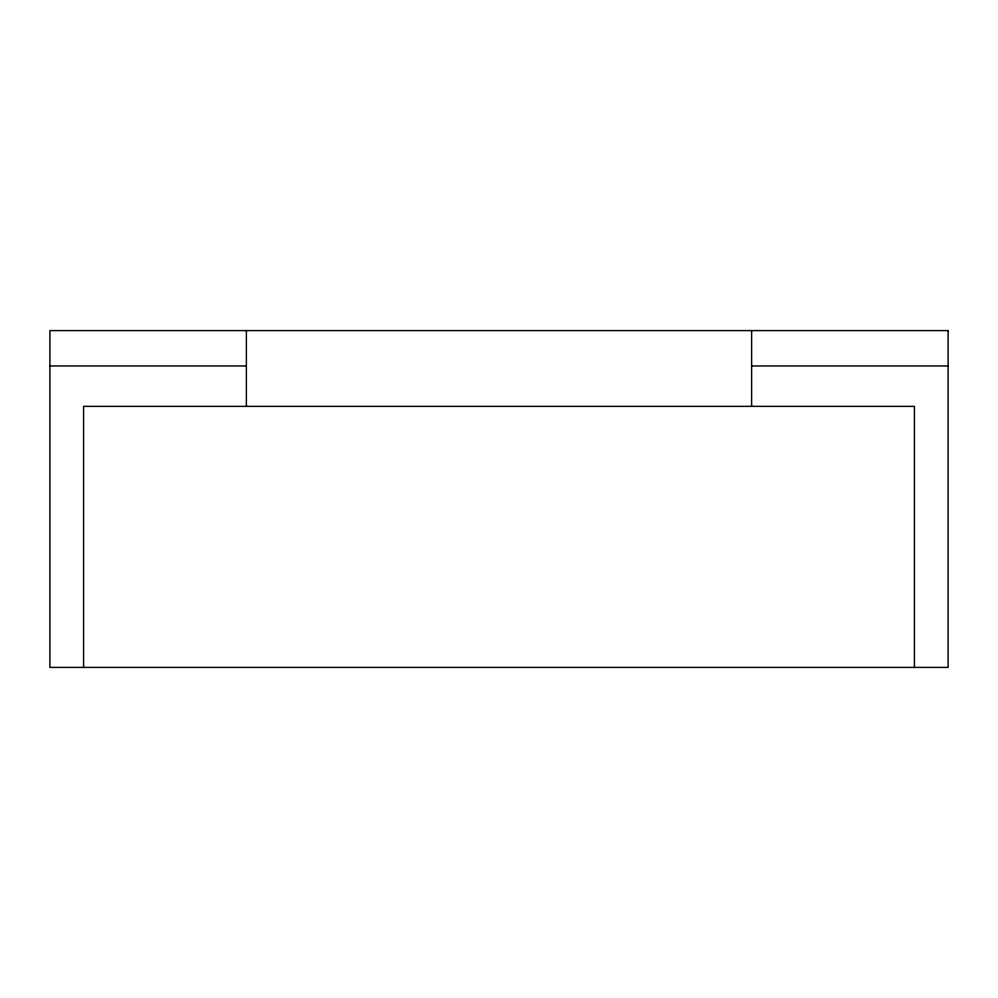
<?xml version="1.0" encoding="UTF-8"?>
<svg xmlns="http://www.w3.org/2000/svg" width="998" height="998" viewBox="0 0 998 998"><rect width="100%" height="100%" fill="white"/><g stroke="black" fill="none" stroke-linecap="round" stroke-linejoin="round"><path stroke-width="1.5" d="M49.9 365.954L246.381 365.954M751.619 365.954L948.1 365.954M914.418 667.413L914.418 406.373L83.583 406.373L83.583 667.413M751.619 330.588L751.619 406.373M246.381 330.588L246.381 406.373M948.1 330.588L49.9 330.588L49.9 667.413L948.1 667.413L948.1 330.588"/></g></svg>
